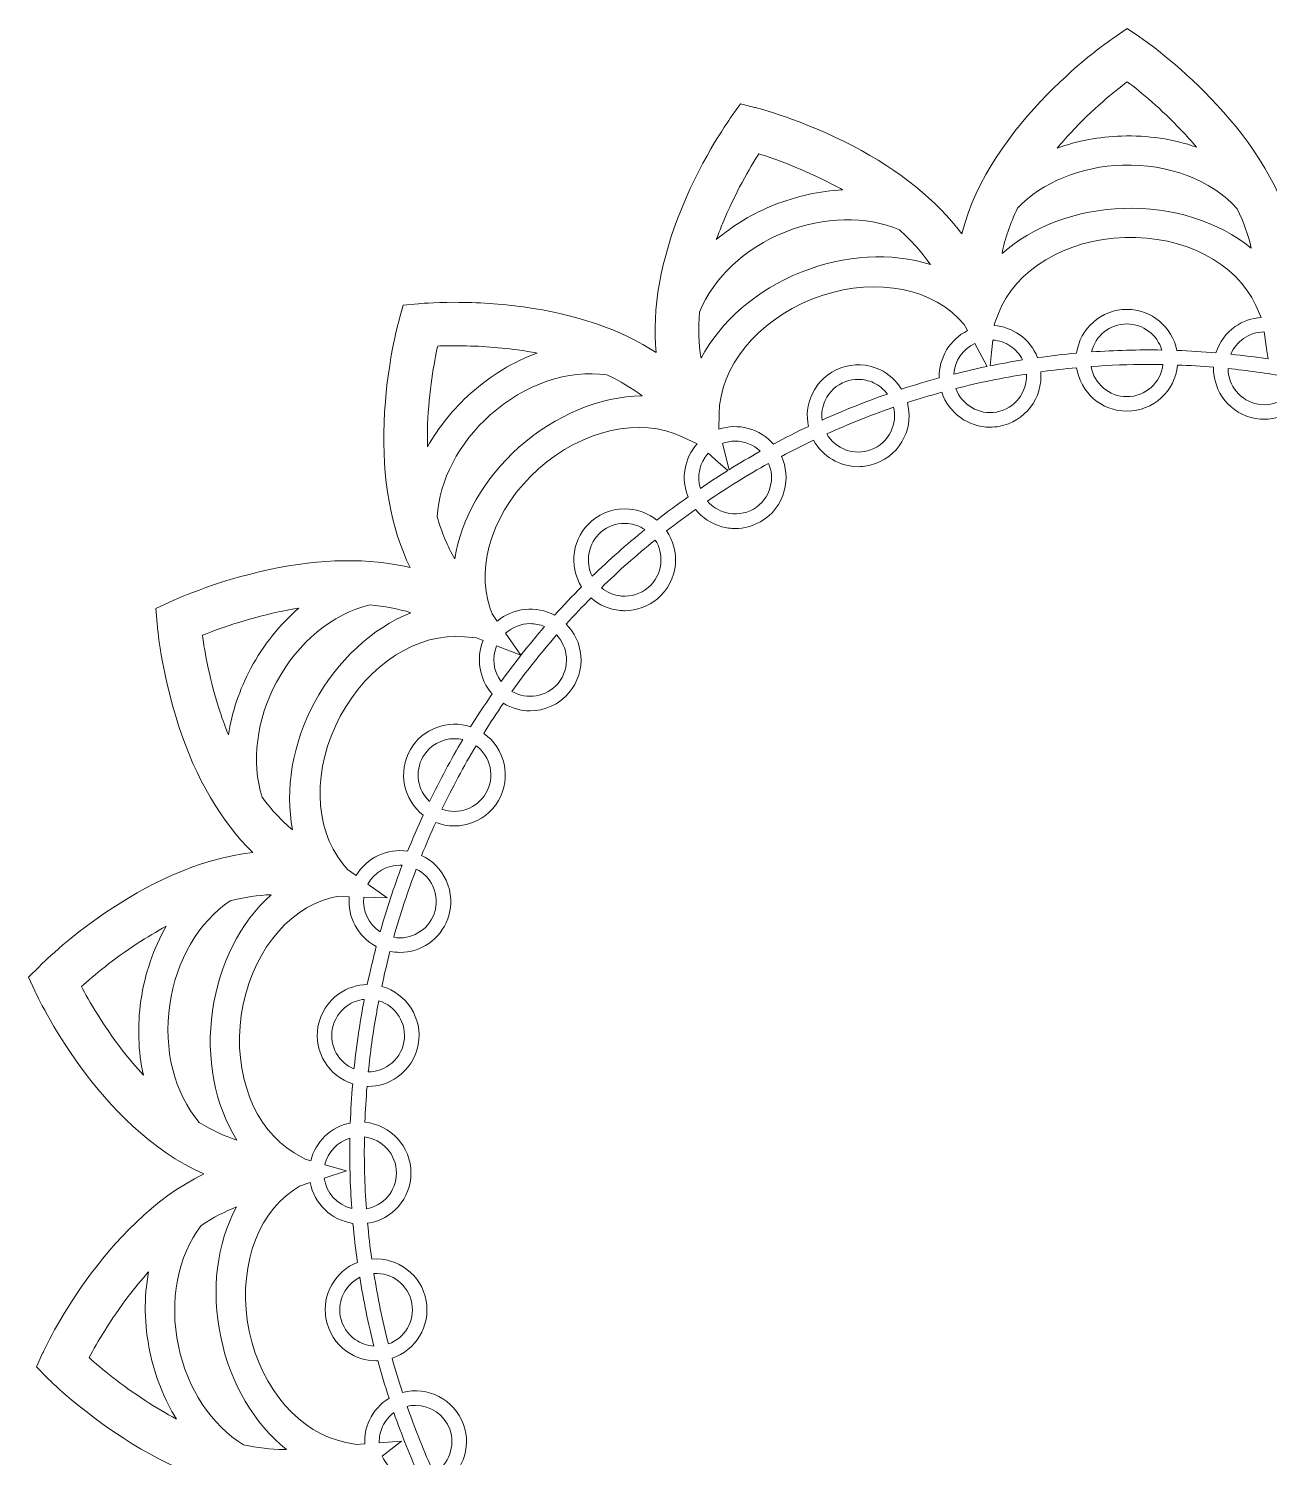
# Model space of a CAD drawing. Header units: millimetres. Extents: x 37 to 1687, y -819 to -120.
# Drawn here: x 362.2 to 532.8, y -337.6 to -141.2 of the extents above; entities that cross this region are included whole.
import ezdxf

# ---------------------------------------------------------------- set-up
doc = ezdxf.new("R2010")
doc.units = ezdxf.units.MM
doc.header["$MEASUREMENT"] = 0
doc.layers.add('Layer 3', color=7, linetype='Continuous')

msp = doc.modelspace()

# ---------------------------------------------------------------- linework, layer by layer
at = {"layer": 'Layer 3', "lineweight": 0}
for points, knots in [([(669.7, -317.27), (669.34, -316.48), (661.01, -298.54), (646.46, -292.1), (660.35, -285.28), (668.28, -268.18), (668.63, -267.43), (668.63, -267.43), (669.48, -265.57), (669.48, -265.57), (669.48, -265.57), (668.04, -264.11), (668.04, -264.11), (667.43, -263.49), (653.36, -249.42), (637.45, -248.31), (641.39, -244.19), (644.62, -238.47), (646.83, -231.66), (649.26, -224.2), (649.75, -217.9), (649.77, -217.64), (649.77, -217.64), (649.93, -215.6), (649.93, -215.6), (649.93, -215.6), (648.08, -214.72), (648.08, -214.72), (647.83, -214.6), (642.05, -211.88), (634.33, -210.23), (627.05, -208.68), (620.32, -208.6), (614.63, -210.05), (614.38, -210.07), (614.13, -210.09), (613.88, -210.13), (616.14, -204.92), (617.19, -198.48), (616.91, -191.39), (616.61, -183.54), (614.9, -177.47), (614.83, -177.22), (614.83, -177.22), (614.27, -175.26), (614.27, -175.26), (614.27, -175.26), (612.24, -175.06), (612.24, -175.06), (612.15, -175.05), (610.21, -174.86), (607.23, -174.86), (604.02, -174.86), (600.83, -175.07), (597.76, -175.49), (590.04, -176.53), (583.43, -178.93), (578.5, -182.45), (578.85, -176.76), (577.61, -170.31), (574.86, -163.66), (571.87, -156.41), (568.15, -151.27), (568, -151.05), (568, -151.05), (566.8, -149.41), (566.8, -149.41), (566.8, -149.41), (564.83, -149.91), (564.83, -149.91), (564.57, -149.97), (558.36, -151.56), (551.38, -155.2), (544.65, -158.71), (539.49, -162.93), (536.03, -167.75), (535.91, -167.88), (535.79, -168.02), (535.67, -168.16), (531.29, -153.46), (515.63, -142.76), (514.94, -142.29), (514.94, -142.29), (513.26, -141.16), (513.26, -141.16), (513.26, -141.16), (511.58, -142.29), (511.58, -142.29), (510.85, -142.78), (494.37, -154.05), (490.51, -169.37), (487.09, -164.8), (481.92, -160.64), (475.52, -157.3), (468.53, -153.66), (462.33, -152.07), (462.06, -152), (462.06, -152), (460.09, -151.51), (460.09, -151.51), (460.09, -151.51), (458.89, -153.15), (458.89, -153.15), (458.74, -153.37), (455.01, -158.55), (452.03, -165.76), (449.09, -172.88), (447.88, -179.74), (448.49, -185.72), (443.69, -182.57), (437.41, -180.4), (430.21, -179.43), (427.14, -179.01), (423.95, -178.8), (420.74, -178.8), (417.75, -178.8), (415.82, -178.99), (415.74, -179), (415.74, -179), (413.7, -179.2), (413.7, -179.2), (413.7, -179.2), (413.15, -181.16), (413.15, -181.16), (413.07, -181.41), (411.36, -187.49), (411.06, -195.33), (410.76, -203), (412, -209.86), (414.64, -215.27), (409.05, -213.93), (402.4, -214.02), (395.29, -215.54), (387.55, -217.2), (381.79, -219.91), (381.54, -220.03), (381.54, -220.03), (379.69, -220.91), (379.69, -220.91), (379.69, -220.91), (379.85, -222.94), (379.85, -222.94), (379.87, -223.21), (380.36, -229.5), (382.79, -236.97), (385.16, -244.26), (388.68, -250.27), (393.01, -254.46), (377.59, -256.15), (364.19, -269.56), (363.61, -270.15), (363.61, -270.15), (362.17, -271.6), (362.17, -271.6), (362.17, -271.6), (363.02, -273.47), (363.02, -273.47), (363.38, -274.26), (371.71, -292.2), (386.26, -298.64), (372.38, -305.46), (364.44, -322.55), (364.1, -323.31), (364.1, -323.31), (363.24, -325.17), (363.24, -325.17), (363.24, -325.17), (364.69, -326.63), (364.69, -326.63), (365.3, -327.25), (379.36, -341.32), (395.27, -342.43), (391.33, -346.55), (388.1, -352.27), (385.89, -359.08), (383.47, -366.54), (382.97, -372.84), (382.95, -373.1), (382.95, -373.1), (382.79, -375.14), (382.79, -375.14), (382.79, -375.14), (384.65, -376.02), (384.65, -376.02), (384.89, -376.13), (390.66, -378.85), (398.4, -380.51), (406.02, -382.13), (413.02, -382.14), (418.89, -380.48), (418.88, -380.5), (418.88, -380.51), (418.88, -380.53), (416.59, -385.73), (415.53, -392.24), (415.81, -399.35), (416.11, -407.2), (417.83, -413.27), (417.9, -413.52), (417.9, -413.52), (418.45, -415.48), (418.45, -415.48), (418.45, -415.48), (420.49, -415.68), (420.49, -415.68), (420.57, -415.69), (422.51, -415.87), (425.49, -415.87), (428.71, -415.87), (431.89, -415.66), (434.96, -415.25), (442.63, -414.21), (449.22, -411.83), (454.14, -408.34), (454.15, -408.6), (454.17, -408.85), (454.19, -409.11), (453.99, -414.65), (455.23, -420.69), (457.86, -427.08), (460.85, -434.32), (464.57, -439.47), (464.73, -439.69), (464.73, -439.69), (465.92, -441.33), (465.92, -441.33), (465.92, -441.33), (467.89, -440.83), (467.89, -440.83), (468.15, -440.76), (474.36, -439.17), (481.35, -435.53), (488.23, -431.95), (493.61, -427.47), (497.03, -422.51), (501.39, -437.25), (517.09, -447.98), (517.78, -448.44), (517.78, -448.44), (519.46, -449.58), (519.46, -449.58), (519.46, -449.58), (521.15, -448.44), (521.15, -448.44), (521.87, -447.95), (538.35, -436.7), (542.21, -421.37), (545.64, -425.94), (550.79, -430.09), (557.21, -433.44), (564.2, -437.08), (570.4, -438.67), (570.66, -438.73), (570.66, -438.73), (572.63, -439.23), (572.63, -439.23), (572.63, -439.23), (573.83, -437.59), (573.83, -437.59), (573.99, -437.37), (577.7, -432.22), (580.69, -424.98), (583.63, -417.85), (584.85, -410.99), (584.23, -405.01), (589.04, -408.16), (595.32, -410.33), (602.51, -411.31), (605.58, -411.72), (608.77, -411.93), (611.98, -411.93), (614.97, -411.93), (616.91, -411.74), (616.99, -411.74), (616.99, -411.74), (619.02, -411.54), (619.02, -411.54), (619.02, -411.54), (619.58, -409.58), (619.58, -409.58), (619.65, -409.32), (621.36, -403.22), (621.66, -395.41), (621.96, -387.73), (620.73, -380.88), (618.09, -375.47), (623.67, -376.8), (630.33, -376.71), (637.43, -375.2), (645.16, -373.54), (650.94, -370.82), (651.18, -370.71), (651.18, -370.71), (653.03, -369.83), (653.03, -369.83), (653.03, -369.83), (652.88, -367.79), (652.88, -367.79), (652.86, -367.53), (652.36, -361.23), (649.93, -353.77), (647.56, -346.47), (644.05, -340.46), (639.72, -336.28), (655.13, -334.58), (668.53, -321.18), (669.11, -320.59), (669.11, -320.59), (670.56, -319.13), (670.56, -319.13), (670.56, -319.13), (669.7, -317.27), (669.7, -317.27)], [0, 0, 0, 0, 1, 1, 1, 2, 2, 2, 3, 3, 3, 4, 4, 4, 5, 5, 5, 6, 6, 6, 7, 7, 7, 8, 8, 8, 9, 9, 9, 10, 10, 10, 11, 11, 11, 12, 12, 12, 13, 13, 13, 14, 14, 14, 15, 15, 15, 16, 16, 16, 17, 17, 17, 18, 18, 18, 19, 19, 19, 20, 20, 20, 21, 21, 21, 22, 22, 22, 23, 23, 23, 24, 24, 24, 25, 25, 25, 26, 26, 26, 27, 27, 27, 28, 28, 28, 29, 29, 29, 30, 30, 30, 31, 31, 31, 32, 32, 32, 33, 33, 33, 34, 34, 34, 35, 35, 35, 36, 36, 36, 37, 37, 37, 38, 38, 38, 39, 39, 39, 40, 40, 40, 41, 41, 41, 42, 42, 42, 43, 43, 43, 44, 44, 44, 45, 45, 45, 46, 46, 46, 47, 47, 47, 48, 48, 48, 49, 49, 49, 50, 50, 50, 51, 51, 51, 52, 52, 52, 53, 53, 53, 54, 54, 54, 55, 55, 55, 56, 56, 56, 57, 57, 57, 58, 58, 58, 59, 59, 59, 60, 60, 60, 61, 61, 61, 62, 62, 62, 63, 63, 63, 64, 64, 64, 65, 65, 65, 66, 66, 66, 67, 67, 67, 68, 68, 68, 69, 69, 69, 70, 70, 70, 71, 71, 71, 72, 72, 72, 73, 73, 73, 74, 74, 74, 75, 75, 75, 76, 76, 76, 77, 77, 77, 78, 78, 78, 79, 79, 79, 80, 80, 80, 81, 81, 81, 82, 82, 82, 83, 83, 83, 84, 84, 84, 85, 85, 85, 86, 86, 86, 87, 87, 87, 88, 88, 88, 89, 89, 89, 90, 90, 90, 91, 91, 91, 92, 92, 92, 93, 93, 93, 94, 94, 94, 95, 95, 95, 96, 96, 96, 97, 97, 97, 98, 98, 98, 99, 99, 99, 100, 100, 100, 101, 101, 101, 102, 102, 102, 103, 103, 103, 104, 104, 104, 104]), ([(505.49, -155.49), (508.49, -152.27), (511.5, -149.8), (513.26, -148.46), (515.18, -149.92), (517.91, -152.19), (520.72, -155.16), (521.44, -155.92), (522.13, -156.69), (522.79, -157.46), (519.58, -156.35), (516.07, -155.82), (512.49, -155.93), (509.42, -156.03), (506.41, -156.6), (503.62, -157.6), (504.22, -156.89), (504.84, -156.18), (505.49, -155.49)], [0, 0, 0, 0, 1, 1, 1, 2, 2, 2, 3, 3, 3, 4, 4, 4, 5, 5, 5, 6, 6, 6, 6]), ([(457.58, -168.02), (459.34, -163.75), (461.38, -160.29), (462.6, -158.37), (464.79, -159.07), (468.6, -160.43), (472.73, -162.58), (473.21, -162.83), (473.69, -163.09), (474.16, -163.35), (471, -163.49), (467.78, -164.19), (464.72, -165.41), (461.78, -166.59), (459.07, -168.21), (456.75, -170.18), (457.01, -169.46), (457.29, -168.74), (457.58, -168.02)], [0, 0, 0, 0, 1, 1, 1, 2, 2, 2, 3, 3, 3, 4, 4, 4, 5, 5, 5, 6, 6, 6, 6]), ([(498.16, -165.86), (501.61, -162.27), (506.87, -160.11), (512.61, -159.93), (518.91, -159.73), (524.81, -161.98), (528.39, -165.94), (529.27, -167.78), (529.91, -169.59), (530.31, -171.35), (525.82, -167.69), (519.44, -165.67), (512.8, -165.88), (506.29, -166.08), (500.31, -168.31), (496.05, -172.08), (496.44, -170.05), (497.15, -167.97), (498.16, -165.86)], [0, 0, 0, 0, 1, 1, 1, 2, 2, 2, 3, 3, 3, 4, 4, 4, 5, 5, 5, 6, 6, 6, 6]), ([(454.44, -180.14), (456.33, -175.43), (460.72, -171.32), (466.2, -169.13), (471.58, -166.98), (477.3, -166.87), (481.92, -168.82), (483.62, -170.36), (485.06, -171.97), (486.2, -173.62), (480.8, -171.89), (474.45, -172.24), (468.41, -174.65), (462.33, -177.08), (457.33, -181.41), (454.65, -186.48), (454.32, -184.51), (454.25, -182.39), (454.44, -180.14)], [0, 0, 0, 0, 1, 1, 1, 2, 2, 2, 3, 3, 3, 4, 4, 4, 5, 5, 5, 6, 6, 6, 6]), ([(495.54, -180.33), (497.82, -174.33), (504.81, -170.13), (512.93, -169.88), (521.04, -169.62), (528.28, -173.38), (530.93, -179.22), (530.93, -179.22), (531.69, -180.89), (531.69, -180.89), (530.41, -180.97), (529.18, -181.39), (528.1, -182.14), (526.83, -183.03), (525.92, -184.29), (525.46, -185.74), (523.66, -185.59), (521.87, -185.48), (520.08, -185.42), (519.45, -182.2), (516.61, -179.77), (513.21, -179.77), (509.69, -179.77), (506.77, -182.39), (506.29, -185.79), (504.49, -185.95), (502.7, -186.16), (500.92, -186.41), (500.42, -185.13), (499.56, -184.03), (498.42, -183.23), (497.38, -182.51), (496.2, -182.09), (494.98, -181.99), (494.98, -181.99), (495, -181.73), (495, -181.73), (495, -181.73), (495.54, -180.33), (495.54, -180.33)], [0, 0, 0, 0, 1, 1, 1, 2, 2, 2, 3, 3, 3, 4, 4, 4, 5, 5, 5, 6, 6, 6, 7, 7, 7, 8, 8, 8, 9, 9, 9, 10, 10, 10, 11, 11, 11, 12, 12, 12, 13, 13, 13, 13]), ([(490.01, -180.99), (490.01, -180.99), (490.85, -181.85), (490.85, -181.85), (490.85, -181.85), (491.31, -182.69), (491.31, -182.69), (488.89, -183.88), (487.33, -186.42), (487.41, -189.19), (485.68, -189.66), (483.95, -190.18), (482.23, -190.74), (481.52, -189.57), (480.48, -188.64), (479.22, -188.05), (477.52, -187.26), (475.62, -187.18), (473.87, -187.82), (472.11, -188.46), (470.71, -189.74), (469.92, -191.44), (469.26, -192.84), (469.1, -194.38), (469.42, -195.86), (467.8, -196.63), (466.2, -197.44), (464.61, -198.29), (463.7, -197.25), (462.51, -196.5), (461.15, -196.13), (459.79, -195.77), (458.4, -195.82), (457.1, -196.26), (457.1, -196.26), (457.13, -194.13), (457.13, -194.13), (457.22, -187.72), (462.35, -181.38), (469.9, -178.37), (477.44, -175.35), (485.52, -176.41), (490.01, -180.99)], [0, 0, 0, 0, 1, 1, 1, 2, 2, 2, 3, 3, 3, 4, 4, 4, 5, 5, 5, 6, 6, 6, 7, 7, 7, 8, 8, 8, 9, 9, 9, 10, 10, 10, 11, 11, 11, 12, 12, 12, 13, 13, 13, 14, 14, 14, 14]), ([(508.35, -185.62), (508.88, -183.41), (510.85, -181.77), (513.21, -181.77), (515.48, -181.77), (517.4, -183.29), (518.01, -185.36), (514.78, -185.31), (511.56, -185.39), (508.35, -185.62)], [0, 0, 0, 0, 1, 1, 1, 2, 2, 2, 3, 3, 3, 3]), ([(489.42, -188.66), (489.53, -186.84), (490.63, -185.22), (492.28, -184.44), (492.28, -184.44), (494.01, -187.61), (494.01, -187.61), (492.48, -187.93), (490.94, -188.28), (489.42, -188.66)], [0, 0, 0, 0, 1, 1, 1, 2, 2, 2, 3, 3, 3, 3]), ([(494.78, -183.98), (495.66, -184.04), (496.52, -184.35), (497.27, -184.87), (497.96, -185.35), (498.5, -185.99), (498.87, -186.72), (497.38, -186.96), (495.9, -187.23), (494.42, -187.53), (494.42, -187.53), (494.6, -185.7), (494.6, -185.7), (494.6, -185.7), (494.78, -183.98), (494.78, -183.98)], [0, 0, 0, 0, 1, 1, 1, 2, 2, 2, 3, 3, 3, 4, 4, 4, 5, 5, 5, 5]), ([(532.62, -186.58), (530.92, -186.33), (529.22, -186.11), (527.51, -185.93), (527.88, -185.07), (528.47, -184.32), (529.25, -183.78), (530.09, -183.19), (531.07, -182.88), (532.07, -182.87), (532.07, -182.87), (532.46, -185.49), (532.46, -185.49), (532.46, -185.49), (532.62, -186.58), (532.62, -186.58)], [0, 0, 0, 0, 1, 1, 1, 2, 2, 2, 3, 3, 3, 4, 4, 4, 5, 5, 5, 5]), ([(417.05, -195.56), (417.05, -195.56), (417.05, -195.56), (417.05, -195.56), (417.23, -191.01), (417.94, -187.05), (418.43, -184.81), (419.17, -184.78), (419.95, -184.77), (420.74, -184.77), (423.68, -184.77), (426.6, -184.96), (429.4, -185.34), (430.31, -185.46), (431.21, -185.61), (432.09, -185.77), (428.82, -186.98), (425.72, -188.86), (422.98, -191.31), (420.57, -193.46), (418.54, -195.97), (417.03, -198.68), (417, -197.66), (417.01, -196.61), (417.05, -195.56)], [0, 0, 0, 0, 1, 1, 1, 2, 2, 2, 3, 3, 3, 4, 4, 4, 5, 5, 5, 6, 6, 6, 7, 7, 7, 8, 8, 8, 8]), ([(614.55, -340.43), (613.16, -339.88), (611.64, -339.79), (610.17, -340.18), (608.37, -340.66), (606.86, -341.82), (605.92, -343.44), (604.99, -345.06), (604.74, -346.95), (605.22, -348.75), (605.65, -350.36), (606.62, -351.73), (607.97, -352.67), (607.09, -354.07), (606.18, -355.44), (605.24, -356.8), (602.33, -355.02), (598.47, -355.57), (596.21, -358.26), (593.87, -361.05), (594.09, -365.15), (596.61, -367.69), (595.5, -368.91), (594.37, -370.12), (593.2, -371.29), (590.65, -369.04), (586.76, -368.92), (584.08, -371.17), (582.65, -372.37), (581.77, -374.06), (581.61, -375.92), (581.46, -377.57), (581.89, -379.17), (582.81, -380.5), (581.51, -381.52), (580.19, -382.5), (578.83, -383.46), (576.71, -380.82), (572.91, -380.03), (569.89, -381.78), (566.74, -383.6), (565.54, -387.52), (567.03, -390.76), (565.57, -391.54), (564.09, -392.28), (562.6, -392.99), (560.97, -390.01), (557.36, -388.56), (554.07, -389.76), (550.64, -391.01), (548.78, -394.68), (549.7, -398.14), (548.13, -398.66), (546.55, -399.13), (544.96, -399.57), (544.49, -398.15), (543.59, -396.91), (542.34, -396.04), (540.8, -394.96), (538.95, -394.55), (537.11, -394.88), (535.26, -395.2), (533.66, -396.22), (532.59, -397.75), (531.63, -399.12), (531.21, -400.73), (531.35, -402.37), (529.71, -402.6), (528.07, -402.79), (526.43, -402.94), (525.93, -399.57), (523.02, -396.97), (519.51, -396.97), (515.87, -396.97), (512.87, -399.76), (512.54, -403.31), (510.9, -403.25), (509.25, -403.15), (507.6, -403.02), (507.63, -401.53), (507.2, -400.08), (506.34, -398.85), (505.27, -397.32), (503.66, -396.29), (501.82, -395.97), (498.24, -395.34), (494.81, -397.56), (493.86, -400.99), (492.24, -400.65), (490.63, -400.27), (489.04, -399.86), (489.33, -398.4), (489.16, -396.9), (488.52, -395.54), (487.73, -393.84), (486.33, -392.56), (484.57, -391.92), (482.81, -391.28), (480.91, -391.36), (479.22, -392.15), (477.72, -392.85), (476.54, -394.03), (475.85, -395.51), (474.31, -394.89), (472.79, -394.24), (471.29, -393.56), (471.85, -392.17), (471.94, -390.65), (471.55, -389.18), (471.07, -387.37), (469.91, -385.86), (468.29, -384.93), (466.67, -383.99), (464.78, -383.75), (462.98, -384.23), (461.37, -384.66), (460, -385.63), (459.06, -386.97), (457.66, -386.1), (456.28, -385.19), (454.92, -384.25), (455.71, -382.98), (456.07, -381.49), (455.94, -379.97), (455.78, -378.11), (454.9, -376.42), (453.47, -375.22), (450.67, -372.88), (446.57, -373.1), (444.04, -375.62), (442.81, -374.51), (441.61, -373.38), (440.44, -372.21), (442.69, -369.66), (442.81, -365.77), (440.56, -363.09), (438.22, -360.3), (434.16, -359.8), (431.23, -361.82), (430.21, -360.52), (429.23, -359.19), (428.27, -357.84), (429.43, -356.92), (430.26, -355.66), (430.65, -354.21), (431.13, -352.4), (430.88, -350.51), (429.95, -348.89), (429.01, -347.27), (427.5, -346.12), (425.7, -345.63), (424.1, -345.21), (422.45, -345.35), (420.97, -346.03), (420.19, -344.57), (419.45, -343.1), (418.74, -341.61), (421.72, -339.98), (423.17, -336.37), (421.97, -333.08), (420.72, -329.64), (417.05, -327.78), (413.59, -328.71), (413.07, -327.14), (412.6, -325.56), (412.16, -323.96), (415.4, -322.89), (417.46, -319.57), (416.85, -316.11), (416.22, -312.52), (412.93, -310.05), (409.36, -310.36), (409.13, -308.72), (408.94, -307.08), (408.79, -305.43), (412.16, -304.93), (414.76, -302.03), (414.76, -298.52), (414.76, -294.88), (411.97, -291.88), (408.42, -291.55), (408.48, -289.9), (408.58, -288.25), (408.71, -286.61), (408.77, -286.61), (408.83, -286.61), (408.88, -286.61), (410.3, -286.61), (411.69, -286.18), (412.88, -285.34), (414.41, -284.27), (415.44, -282.67), (415.76, -280.83), (416.39, -277.25), (414.17, -273.82), (410.74, -272.87), (411.08, -271.25), (411.46, -269.64), (411.87, -268.05), (412.33, -268.14), (412.78, -268.18), (413.23, -268.18), (416.09, -268.18), (418.78, -266.42), (419.81, -263.58), (420.45, -261.82), (420.37, -259.92), (419.58, -258.23), (418.88, -256.73), (417.7, -255.55), (416.22, -254.85), (416.84, -253.32), (417.49, -251.8), (418.17, -250.31), (418.99, -250.63), (419.85, -250.8), (420.73, -250.8), (421.34, -250.8), (421.95, -250.72), (422.55, -250.56), (424.36, -250.07), (425.87, -248.91), (426.8, -247.3), (428.63, -244.13), (427.69, -240.12), (424.76, -238.07), (425.63, -236.67), (426.54, -235.29), (427.48, -233.93), (428.61, -234.62), (429.87, -234.97), (431.14, -234.97), (433.14, -234.97), (435.13, -234.12), (436.51, -232.47), (437.71, -231.04), (438.28, -229.23), (438.12, -227.36), (437.98, -225.71), (437.27, -224.2), (436.11, -223.04), (437.22, -221.82), (438.35, -220.62), (439.52, -219.45), (440.63, -220.43), (442.02, -221.04), (443.53, -221.17), (443.74, -221.19), (443.95, -221.2), (444.16, -221.2), (445.8, -221.2), (447.37, -220.63), (448.64, -219.56), (450.08, -218.36), (450.95, -216.67), (451.12, -214.81), (451.26, -213.17), (450.83, -211.57), (449.91, -210.23), (451.21, -209.22), (452.54, -208.24), (453.89, -207.28), (454.81, -208.43), (456.07, -209.26), (457.52, -209.65), (458.13, -209.82), (458.74, -209.9), (459.35, -209.9), (460.56, -209.9), (461.76, -209.58), (462.84, -208.96), (464.46, -208.02), (465.61, -206.51), (466.1, -204.7), (466.52, -203.11), (466.38, -201.46), (465.7, -199.98), (467.16, -199.2), (468.63, -198.45), (470.12, -197.74), (471.35, -200.02), (473.74, -201.4), (476.27, -201.4), (477.06, -201.4), (477.87, -201.26), (478.65, -200.97), (480.41, -200.33), (481.81, -199.05), (482.6, -197.35), (483.31, -195.85), (483.45, -194.18), (483.02, -192.59), (484.59, -192.08), (486.17, -191.6), (487.76, -191.16), (488.71, -194.02), (491.4, -195.97), (494.4, -195.97), (494.8, -195.97), (495.21, -195.93), (495.62, -195.86), (499.21, -195.23), (501.68, -191.93), (501.37, -188.36), (503.01, -188.13), (504.65, -187.94), (506.3, -187.79), (506.79, -191.17), (509.7, -193.77), (513.21, -193.77), (516.85, -193.77), (519.85, -190.98), (520.18, -187.42), (521.83, -187.48), (523.48, -187.58), (525.13, -187.72), (525.05, -191.11), (527.46, -194.16), (530.9, -194.77), (531.31, -194.84), (531.73, -194.87), (532.13, -194.87), (533.56, -194.87), (534.94, -194.44), (536.13, -193.61), (537.48, -192.66), (538.43, -191.31), (538.86, -189.74), (540.48, -190.09), (542.09, -190.47), (543.69, -190.88), (543.03, -194.21), (544.87, -197.62), (548.15, -198.82), (548.93, -199.1), (549.74, -199.25), (550.55, -199.25), (551.56, -199.25), (552.56, -199.02), (553.5, -198.59), (555, -197.89), (556.18, -196.71), (556.88, -195.22), (558.41, -195.84), (559.93, -196.49), (561.43, -197.18), (560.88, -198.57), (560.78, -200.09), (561.17, -201.56), (561.66, -203.36), (562.82, -204.87), (564.43, -205.81), (565.53, -206.44), (566.74, -206.74), (567.92, -206.74), (570.15, -206.74), (572.32, -205.68), (573.66, -203.76), (575.06, -204.64), (576.44, -205.55), (577.8, -206.49), (577.01, -207.76), (576.65, -209.24), (576.78, -210.76), (576.95, -212.63), (577.82, -214.31), (579.26, -215.51), (580.56, -216.61), (582.16, -217.15), (583.75, -217.15), (585.55, -217.15), (587.34, -216.45), (588.69, -215.11), (589.91, -216.22), (591.11, -217.36), (592.28, -218.53), (591.3, -219.64), (590.69, -221.03), (590.56, -222.54), (590.39, -224.4), (590.96, -226.22), (592.17, -227.65), (593.55, -229.3), (595.54, -230.15), (597.53, -230.15), (598.91, -230.15), (600.3, -229.74), (601.5, -228.91), (602.51, -230.21), (603.49, -231.54), (604.45, -232.9), (601.81, -235.02), (601.03, -238.82), (602.77, -241.84), (604.07, -244.08), (606.43, -245.34), (608.85, -245.34), (609.83, -245.34), (610.82, -245.13), (611.76, -244.7), (612.54, -246.16), (613.28, -247.64), (613.99, -249.13), (612.68, -249.84), (611.63, -250.93), (610.99, -252.31), (610.2, -254), (610.12, -255.9), (610.76, -257.66), (611.79, -260.5), (614.48, -262.27), (617.34, -262.27), (617.94, -262.27), (618.54, -262.19), (619.14, -262.03), (619.65, -263.6), (620.13, -265.18), (620.56, -266.77), (617.32, -267.84), (615.26, -271.16), (615.87, -274.62), (616.47, -278.02), (619.43, -280.41), (622.76, -280.41), (622.96, -280.41), (623.16, -280.4), (623.37, -280.38), (623.59, -282.02), (623.78, -283.66), (623.94, -285.3), (620.56, -285.8), (617.96, -288.71), (617.96, -292.22), (617.96, -295.86), (620.75, -298.85), (624.31, -299.19), (624.24, -300.83), (624.15, -302.48), (624.01, -304.13), (622.53, -304.1), (621.08, -304.52), (619.84, -305.39), (618.31, -306.46), (617.29, -308.07), (616.96, -309.91), (616.64, -311.75), (617.05, -313.61), (618.12, -315.14), (619.07, -316.49), (620.42, -317.44), (621.99, -317.87), (621.64, -319.49), (621.26, -321.1), (620.85, -322.69), (619.4, -322.4), (617.9, -322.57), (616.53, -323.21), (614.83, -324), (613.55, -325.4), (612.91, -327.16), (612.27, -328.91), (612.35, -330.82), (613.14, -332.51), (613.84, -334.01), (615.02, -335.19), (616.5, -335.88), (615.89, -337.42), (615.24, -338.93), (614.55, -340.43)], [0, 0, 0, 0, 1, 1, 1, 2, 2, 2, 3, 3, 3, 4, 4, 4, 5, 5, 5, 6, 6, 6, 7, 7, 7, 8, 8, 8, 9, 9, 9, 10, 10, 10, 11, 11, 11, 12, 12, 12, 13, 13, 13, 14, 14, 14, 15, 15, 15, 16, 16, 16, 17, 17, 17, 18, 18, 18, 19, 19, 19, 20, 20, 20, 21, 21, 21, 22, 22, 22, 23, 23, 23, 24, 24, 24, 25, 25, 25, 26, 26, 26, 27, 27, 27, 28, 28, 28, 29, 29, 29, 30, 30, 30, 31, 31, 31, 32, 32, 32, 33, 33, 33, 34, 34, 34, 35, 35, 35, 36, 36, 36, 37, 37, 37, 38, 38, 38, 39, 39, 39, 40, 40, 40, 41, 41, 41, 42, 42, 42, 43, 43, 43, 44, 44, 44, 45, 45, 45, 46, 46, 46, 47, 47, 47, 48, 48, 48, 49, 49, 49, 50, 50, 50, 51, 51, 51, 52, 52, 52, 53, 53, 53, 54, 54, 54, 55, 55, 55, 56, 56, 56, 57, 57, 57, 58, 58, 58, 59, 59, 59, 60, 60, 60, 61, 61, 61, 62, 62, 62, 63, 63, 63, 64, 64, 64, 65, 65, 65, 66, 66, 66, 67, 67, 67, 68, 68, 68, 69, 69, 69, 70, 70, 70, 71, 71, 71, 72, 72, 72, 73, 73, 73, 74, 74, 74, 75, 75, 75, 76, 76, 76, 77, 77, 77, 78, 78, 78, 79, 79, 79, 80, 80, 80, 81, 81, 81, 82, 82, 82, 83, 83, 83, 84, 84, 84, 85, 85, 85, 86, 86, 86, 87, 87, 87, 88, 88, 88, 89, 89, 89, 90, 90, 90, 91, 91, 91, 92, 92, 92, 93, 93, 93, 94, 94, 94, 95, 95, 95, 96, 96, 96, 97, 97, 97, 98, 98, 98, 99, 99, 99, 100, 100, 100, 101, 101, 101, 102, 102, 102, 103, 103, 103, 104, 104, 104, 105, 105, 105, 106, 106, 106, 107, 107, 107, 108, 108, 108, 109, 109, 109, 110, 110, 110, 111, 111, 111, 112, 112, 112, 113, 113, 113, 114, 114, 114, 115, 115, 115, 116, 116, 116, 117, 117, 117, 118, 118, 118, 119, 119, 119, 120, 120, 120, 121, 121, 121, 122, 122, 122, 123, 123, 123, 124, 124, 124, 125, 125, 125, 126, 126, 126, 127, 127, 127, 128, 128, 128, 129, 129, 129, 130, 130, 130, 131, 131, 131, 132, 132, 132, 133, 133, 133, 134, 134, 134, 135, 135, 135, 136, 136, 136, 137, 137, 137, 138, 138, 138, 139, 139, 139, 140, 140, 140, 141, 141, 141, 142, 142, 142, 143, 143, 143, 144, 144, 144, 145, 145, 145, 146, 146, 146, 147, 147, 147, 148, 148, 148, 149, 149, 149, 150, 150, 150, 151, 151, 151, 152, 152, 152, 153, 153, 153, 154, 154, 154, 155, 155, 155, 156, 156, 156, 156]), ([(441.7, -188.77), (443.51, -189.61), (445.13, -190.58), (446.54, -191.66), (440.75, -191.74), (434.57, -194.3), (429.61, -198.73), (424.81, -203.02), (421.67, -208.51), (420.78, -214.07), (419.79, -212.37), (418.98, -210.43), (418.37, -208.29), (418.66, -203.27), (421.31, -198.17), (425.65, -194.29), (430.39, -190.05), (436.38, -187.99), (441.7, -188.77)], [0, 0, 0, 0, 1, 1, 1, 2, 2, 2, 3, 3, 3, 4, 4, 4, 5, 5, 5, 6, 6, 6, 6]), ([(516.13, -187.34), (516.81, -187.34), (517.49, -187.35), (518.17, -187.36), (517.88, -189.84), (515.77, -191.77), (513.21, -191.77), (510.75, -191.77), (508.7, -189.98), (508.29, -187.63), (510.89, -187.44), (513.51, -187.34), (516.13, -187.34)], [0, 0, 0, 0, 1, 1, 1, 2, 2, 2, 3, 3, 3, 4, 4, 4, 4]), ([(535.12, -189.01), (535.71, -189.11), (536.3, -189.23), (536.89, -189.34), (536.57, -190.4), (535.91, -191.32), (534.99, -191.97), (533.89, -192.73), (532.57, -193.03), (531.25, -192.8), (528.84, -192.37), (527.14, -190.27), (527.12, -187.9), (529.79, -188.18), (532.45, -188.54), (535.12, -189.01)], [0, 0, 0, 0, 1, 1, 1, 2, 2, 2, 3, 3, 3, 4, 4, 4, 5, 5, 5, 5]), ([(471.3, -194.99), (471.19, -194.08), (471.33, -193.14), (471.73, -192.28), (472.29, -191.07), (473.29, -190.15), (474.55, -189.7), (475.11, -189.49), (475.69, -189.39), (476.26, -189.39), (476.98, -189.39), (477.7, -189.55), (478.37, -189.86), (479.14, -190.22), (479.78, -190.75), (480.27, -191.41), (477.24, -192.47), (474.24, -193.67), (471.3, -194.99)], [0, 0, 0, 0, 1, 1, 1, 2, 2, 2, 3, 3, 3, 4, 4, 4, 5, 5, 5, 6, 6, 6, 6]), ([(489.7, -190.65), (492.9, -189.84), (496.13, -189.17), (499.39, -188.66), (499.55, -191.16), (497.8, -193.44), (495.27, -193.89), (492.84, -194.32), (490.51, -192.9), (489.7, -190.65)], [0, 0, 0, 0, 1, 1, 1, 2, 2, 2, 3, 3, 3, 3]), ([(481.12, -193.23), (481.38, -194.33), (481.27, -195.47), (480.79, -196.51), (480.23, -197.72), (479.23, -198.64), (477.97, -199.09), (475.66, -199.93), (473.13, -198.96), (471.94, -196.9), (474.95, -195.53), (478.01, -194.31), (481.12, -193.23)], [0, 0, 0, 0, 1, 1, 1, 2, 2, 2, 3, 3, 3, 4, 4, 4, 4]), ([(452.07, -197.29), (452.07, -197.29), (454.1, -198.26), (454.1, -198.26), (452.36, -200.23), (451.84, -203.06), (452.87, -205.55), (451.4, -206.59), (449.96, -207.66), (448.55, -208.76), (447.47, -207.89), (446.16, -207.35), (444.75, -207.23), (442.89, -207.06), (441.08, -207.64), (439.64, -208.84), (436.94, -211.11), (436.39, -215), (438.22, -217.91), (436.95, -219.19), (435.71, -220.5), (434.51, -221.83), (431.98, -220.45), (428.82, -220.77), (426.62, -222.64), (426.62, -222.64), (425.94, -221.65), (425.94, -221.65), (425.94, -221.65), (425.67, -220.89), (425.67, -220.89), (423.57, -214.83), (426.22, -207.12), (432.28, -201.71), (438.33, -196.3), (446.29, -194.52), (452.07, -197.29)], [0, 0, 0, 0, 1, 1, 1, 2, 2, 2, 3, 3, 3, 4, 4, 4, 5, 5, 5, 6, 6, 6, 7, 7, 7, 8, 8, 8, 9, 9, 9, 10, 10, 10, 11, 11, 11, 12, 12, 12, 12]), ([(457.58, -198.21), (458.15, -198), (458.74, -197.89), (459.33, -197.89), (460.6, -197.89), (461.85, -198.38), (462.79, -199.28), (461.35, -200.09), (459.92, -200.94), (458.51, -201.81), (458.51, -201.81), (457.58, -198.21), (457.58, -198.21)], [0, 0, 0, 0, 1, 1, 1, 2, 2, 2, 3, 3, 3, 4, 4, 4, 4]), ([(457.01, -200.78), (457.01, -200.78), (458.32, -201.93), (458.32, -201.93), (457.06, -202.72), (455.8, -203.53), (454.56, -204.38), (454.04, -202.69), (454.46, -200.86), (455.62, -199.56), (455.62, -199.56), (457.01, -200.78), (457.01, -200.78)], [0, 0, 0, 0, 1, 1, 1, 2, 2, 2, 3, 3, 3, 4, 4, 4, 4]), ([(463.93, -200.94), (464.37, -201.96), (464.46, -203.09), (464.17, -204.19), (463.82, -205.48), (462.99, -206.56), (461.84, -207.22), (460.68, -207.89), (459.33, -208.07), (458.04, -207.72), (457.05, -207.46), (456.18, -206.9), (455.53, -206.13), (458.27, -204.27), (461.07, -202.53), (463.93, -200.94)], [0, 0, 0, 0, 1, 1, 1, 2, 2, 2, 3, 3, 3, 4, 4, 4, 5, 5, 5, 5]), ([(439.69, -216.47), (438.66, -214.44), (439.12, -211.89), (440.93, -210.37), (441.84, -209.61), (442.96, -209.2), (444.14, -209.2), (444.28, -209.2), (444.43, -209.21), (444.58, -209.22), (445.43, -209.29), (446.23, -209.58), (446.93, -210.05), (444.41, -212.09), (442, -214.23), (439.69, -216.47)], [0, 0, 0, 0, 1, 1, 1, 2, 2, 2, 3, 3, 3, 4, 4, 4, 5, 5, 5, 5]), ([(448.34, -211.48), (448.94, -212.41), (449.22, -213.51), (449.12, -214.64), (449.01, -215.97), (448.38, -217.17), (447.36, -218.03), (446.33, -218.89), (445.04, -219.3), (443.71, -219.18), (442.68, -219.09), (441.72, -218.69), (440.94, -218.04), (443.3, -215.75), (445.76, -213.56), (448.34, -211.48)], [0, 0, 0, 0, 1, 1, 1, 2, 2, 2, 3, 3, 3, 4, 4, 4, 5, 5, 5, 5]), ([(392.74, -229.12), (391.18, -232.03), (390.12, -235.15), (389.64, -238.28), (389.23, -237.26), (388.85, -236.21), (388.5, -235.13), (387.09, -230.81), (386.39, -226.85), (386.07, -224.58), (388.2, -223.72), (392, -222.35), (396.55, -221.37), (397.49, -221.17), (398.42, -221), (399.34, -220.85), (396.71, -223.09), (394.46, -225.91), (392.74, -229.12)], [0, 0, 0, 0, 1, 1, 1, 2, 2, 2, 3, 3, 3, 4, 4, 4, 5, 5, 5, 6, 6, 6, 6]), ([(409.09, -220.41), (411.11, -220.58), (413.01, -220.94), (414.75, -221.48), (409.44, -223.59), (404.59, -228.07), (401.5, -233.82), (398.45, -239.52), (397.38, -245.79), (398.48, -251.34), (396.98, -250.1), (395.57, -248.59), (394.27, -246.82), (392.77, -242.04), (393.52, -236.14), (396.27, -231.01), (399.19, -225.56), (403.97, -221.61), (409.09, -220.41)], [0, 0, 0, 0, 1, 1, 1, 2, 2, 2, 3, 3, 3, 4, 4, 4, 5, 5, 5, 6, 6, 6, 6]), ([(426.54, -226.04), (426.54, -226.04), (429.85, -227.33), (429.85, -227.33), (429.85, -227.33), (427.76, -224.3), (427.76, -224.3), (428.71, -223.43), (429.92, -222.98), (431.15, -222.98), (431.82, -222.98), (432.49, -223.11), (433.13, -223.39), (431.01, -225.82), (429.02, -228.35), (427.14, -230.95), (426.08, -229.53), (425.86, -227.65), (426.54, -226.04)], [0, 0, 0, 0, 1, 1, 1, 2, 2, 2, 3, 3, 3, 4, 4, 4, 5, 5, 5, 6, 6, 6, 6]), ([(422.13, -224.79), (422.13, -224.79), (423.78, -224.95), (423.78, -224.95), (423.78, -224.95), (424.68, -225.31), (424.68, -225.31), (423.68, -227.76), (424.13, -230.62), (425.94, -232.64), (424.91, -234.12), (423.92, -235.63), (422.96, -237.16), (419.87, -236.12), (416.37, -237.37), (414.68, -240.3), (412.91, -243.35), (413.73, -247.19), (416.43, -249.3), (415.68, -250.94), (414.97, -252.59), (414.3, -254.27), (411.48, -253.83), (408.66, -255.17), (407.21, -257.63), (407.21, -257.63), (406.03, -256.79), (406.03, -256.79), (406.03, -256.79), (405.39, -256), (405.39, -256), (401.34, -251.02), (401.19, -242.87), (405.03, -235.71), (408.87, -228.56), (415.74, -224.17), (422.13, -224.79)], [0, 0, 0, 0, 1, 1, 1, 2, 2, 2, 3, 3, 3, 4, 4, 4, 5, 5, 5, 6, 6, 6, 7, 7, 7, 8, 8, 8, 9, 9, 9, 10, 10, 10, 11, 11, 11, 12, 12, 12, 12]), ([(434.78, -224.54), (435.55, -225.36), (436.03, -226.4), (436.13, -227.54), (436.24, -228.87), (435.84, -230.16), (434.98, -231.19), (433.39, -233.08), (430.7, -233.49), (428.63, -232.29), (430.56, -229.62), (432.61, -227.03), (434.78, -224.54)], [0, 0, 0, 0, 1, 1, 1, 2, 2, 2, 3, 3, 3, 4, 4, 4, 4]), ([(417.31, -247.43), (415.66, -245.87), (415.23, -243.34), (416.41, -241.3), (417.33, -239.69), (419.02, -238.8), (420.75, -238.8), (421.13, -238.8), (421.51, -238.84), (421.88, -238.93), (420.23, -241.69), (418.71, -244.52), (417.31, -247.43)], [0, 0, 0, 0, 1, 1, 1, 2, 2, 2, 3, 3, 3, 4, 4, 4, 4]), ([(423.71, -239.77), (425.73, -241.26), (426.35, -244.07), (425.07, -246.3), (423.84, -248.43), (421.26, -249.31), (419.02, -248.49), (420.45, -245.51), (422.01, -242.6), (423.71, -239.77)], [0, 0, 0, 0, 1, 1, 1, 2, 2, 2, 3, 3, 3, 3]), ([(411.5, -260.69), (411.5, -260.69), (408.84, -258.8), (408.84, -258.8), (409.73, -257.17), (411.44, -256.18), (413.24, -256.18), (413.34, -256.18), (413.44, -256.19), (413.55, -256.2), (412.41, -259.2), (411.4, -262.26), (410.52, -265.38), (408.93, -264.34), (408.05, -262.48), (408.27, -260.6), (408.27, -260.6), (411.5, -260.69), (411.5, -260.69)], [0, 0, 0, 0, 1, 1, 1, 2, 2, 2, 3, 3, 3, 4, 4, 4, 5, 5, 5, 6, 6, 6, 6]), ([(415.49, -256.72), (416.49, -257.22), (417.29, -258.04), (417.77, -259.07), (418.33, -260.28), (418.39, -261.64), (417.93, -262.89), (417.09, -265.2), (414.73, -266.51), (412.39, -266.11), (413.28, -262.92), (414.32, -259.79), (415.49, -256.72)], [0, 0, 0, 0, 1, 1, 1, 2, 2, 2, 3, 3, 3, 4, 4, 4, 4]), ([(385.63, -291.56), (382.21, -287.55), (380.69, -281.51), (381.58, -275.38), (382.45, -269.31), (385.56, -263.98), (389.91, -261.09), (391.86, -260.59), (393.74, -260.31), (395.51, -260.26), (391.29, -264.07), (388.39, -269.77), (387.46, -276.23), (386.53, -282.67), (387.77, -289.14), (390.79, -293.99), (389.07, -293.43), (387.34, -292.61), (385.63, -291.56)], [0, 0, 0, 0, 1, 1, 1, 2, 2, 2, 3, 3, 3, 4, 4, 4, 5, 5, 5, 6, 6, 6, 6]), ([(406.27, -260.54), (406.01, -263.32), (407.46, -266.05), (409.98, -267.37), (409.53, -269.1), (409.12, -270.85), (408.75, -272.61), (407.36, -272.63), (406.01, -273.06), (404.85, -273.88), (403.32, -274.95), (402.3, -276.55), (401.97, -278.4), (401.36, -281.88), (403.45, -285.22), (406.74, -286.27), (406.58, -288.07), (406.48, -289.86), (406.41, -291.65), (403.74, -292.17), (401.62, -294.22), (400.97, -296.84), (400.97, -296.84), (400.19, -296.62), (400.19, -296.62), (400.19, -296.62), (398.7, -295.73), (398.7, -295.73), (393.19, -292.45), (390.26, -284.84), (391.42, -276.8), (392.58, -268.76), (397.54, -262.28), (403.75, -260.69), (403.75, -260.69), (404.54, -260.49), (404.54, -260.49), (404.54, -260.49), (406.27, -260.54), (406.27, -260.54)], [0, 0, 0, 0, 1, 1, 1, 2, 2, 2, 3, 3, 3, 4, 4, 4, 5, 5, 5, 6, 6, 6, 7, 7, 7, 8, 8, 8, 9, 9, 9, 10, 10, 10, 11, 11, 11, 12, 12, 12, 13, 13, 13, 13]), ([(377.96, -285.07), (376.97, -284), (376, -282.85), (375.06, -281.63), (372.39, -278.16), (370.46, -274.83), (369.43, -272.88), (371.16, -271.32), (373.8, -269.13), (377.12, -266.97), (378.45, -266.1), (379.78, -265.31), (381.1, -264.6), (379.34, -267.65), (378.15, -271.13), (377.62, -274.8), (377.11, -278.3), (377.23, -281.79), (377.96, -285.07)], [0, 0, 0, 0, 1, 1, 1, 2, 2, 2, 3, 3, 3, 4, 4, 4, 5, 5, 5, 6, 6, 6, 6]), ([(406.92, -284.21), (404.82, -283.33), (403.53, -281.08), (403.94, -278.74), (404.17, -277.43), (404.9, -276.28), (406, -275.51), (406.7, -275.02), (407.51, -274.73), (408.34, -274.64), (408.24, -275.18), (408.13, -275.72), (408.03, -276.27), (407.57, -278.91), (407.2, -281.57), (406.92, -284.21)], [0, 0, 0, 0, 1, 1, 1, 2, 2, 2, 3, 3, 3, 4, 4, 4, 5, 5, 5, 5]), ([(413.79, -280.48), (413.56, -281.79), (412.83, -282.94), (411.73, -283.71), (410.89, -284.3), (409.9, -284.61), (408.89, -284.61), (409.16, -281.94), (409.53, -279.28), (410, -276.61), (410.11, -276.02), (410.22, -275.43), (410.34, -274.84), (412.71, -275.57), (414.23, -277.97), (413.79, -280.48)], [0, 0, 0, 0, 1, 1, 1, 2, 2, 2, 3, 3, 3, 4, 4, 4, 5, 5, 5, 5]), ([(405.88, -298.21), (405.88, -298.21), (402.9, -297.38), (402.9, -297.38), (403.31, -295.63), (404.64, -294.23), (406.36, -293.72), (406.3, -296.95), (406.38, -300.17), (406.61, -303.38), (404.63, -302.91), (403.1, -301.25), (402.82, -299.21), (402.82, -299.21), (405.88, -298.21), (405.88, -298.21)], [0, 0, 0, 0, 1, 1, 1, 2, 2, 2, 3, 3, 3, 4, 4, 4, 5, 5, 5, 5]), ([(408.36, -293.56), (410.84, -293.85), (412.76, -295.96), (412.76, -298.52), (412.76, -300.98), (410.97, -303.03), (408.62, -303.44), (408.38, -300.16), (408.3, -296.86), (408.36, -293.56)], [0, 0, 0, 0, 1, 1, 1, 2, 2, 2, 3, 3, 3, 3]), ([(398.58, -300.89), (398.58, -300.89), (399.43, -300.31), (399.43, -300.31), (399.43, -300.31), (400.89, -299.84), (400.89, -299.84), (401.45, -302.75), (403.82, -305.02), (406.78, -305.44), (406.94, -307.24), (407.15, -309.03), (407.4, -310.81), (404.36, -312), (402.48, -315.21), (403.07, -318.54), (403.39, -320.38), (404.41, -321.99), (405.94, -323.06), (407.14, -323.89), (408.52, -324.33), (409.94, -324.33), (410.02, -324.33), (410.1, -324.32), (410.18, -324.32), (410.66, -326.06), (411.17, -327.78), (411.74, -329.5), (410.57, -330.21), (409.64, -331.24), (409.05, -332.51), (408.56, -333.54), (408.35, -334.65), (408.4, -335.75), (408.4, -335.75), (407.28, -335.84), (407.28, -335.84), (407.28, -335.84), (405.82, -335.56), (405.82, -335.56), (399.51, -334.35), (394.17, -328.2), (392.51, -320.25), (390.85, -312.3), (393.29, -304.52), (398.58, -300.89)], [0, 0, 0, 0, 1, 1, 1, 2, 2, 2, 3, 3, 3, 4, 4, 4, 5, 5, 5, 6, 6, 6, 7, 7, 7, 8, 8, 8, 9, 9, 9, 10, 10, 10, 11, 11, 11, 12, 12, 12, 13, 13, 13, 14, 14, 14, 15, 15, 15, 15]), ([(391.73, -335.88), (387.34, -333.22), (383.99, -328.15), (382.77, -322.28), (381.48, -316.12), (382.66, -309.94), (385.92, -305.72), (387.54, -304.65), (389.16, -303.8), (390.77, -303.18), (388.04, -308.22), (387.24, -314.62), (388.59, -321.06), (389.92, -327.47), (393.18, -332.99), (397.65, -336.53), (397.51, -336.53), (397.37, -336.53), (397.24, -336.53), (395.49, -336.53), (393.64, -336.31), (391.73, -335.88)], [0, 0, 0, 0, 1, 1, 1, 2, 2, 2, 3, 3, 3, 4, 4, 4, 5, 5, 5, 6, 6, 6, 7, 7, 7, 7]), ([(378.2, -329.81), (374.88, -327.64), (372.24, -325.46), (370.5, -323.89), (371.63, -321.77), (373.41, -318.74), (375.87, -315.5), (376.78, -314.3), (377.72, -313.16), (378.67, -312.1), (378.02, -315.63), (378.07, -319.38), (378.85, -323.1), (379.55, -326.43), (380.79, -329.58), (382.51, -332.35), (381.07, -331.59), (379.63, -330.74), (378.2, -329.81)], [0, 0, 0, 0, 1, 1, 1, 2, 2, 2, 3, 3, 3, 4, 4, 4, 5, 5, 5, 6, 6, 6, 6]), ([(409.66, -312.34), (412.16, -312.18), (414.44, -313.93), (414.88, -316.46), (415.31, -318.89), (413.9, -321.22), (411.65, -322.03), (410.84, -318.83), (410.17, -315.6), (409.66, -312.34)], [0, 0, 0, 0, 1, 1, 1, 2, 2, 2, 3, 3, 3, 3]), ([(409.66, -322.31), (408.74, -322.26), (407.86, -321.96), (407.09, -321.42), (406, -320.66), (405.27, -319.51), (405.04, -318.19), (404.64, -315.97), (405.79, -313.83), (407.71, -312.86), (408.22, -316.04), (408.87, -319.19), (409.66, -322.31)], [0, 0, 0, 0, 1, 1, 1, 2, 2, 2, 3, 3, 3, 4, 4, 4, 4]), ([(413.46, -335.37), (413.46, -335.37), (410.39, -335.6), (410.39, -335.6), (410.37, -334.84), (410.52, -334.07), (410.86, -333.36), (411.21, -332.59), (411.75, -331.95), (412.4, -331.46), (413.46, -334.49), (414.66, -337.48), (415.99, -340.43), (413.83, -340.69), (411.69, -339.51), (410.81, -337.46), (410.81, -337.46), (413.46, -335.37), (413.46, -335.37)], [0, 0, 0, 0, 1, 1, 1, 2, 2, 2, 3, 3, 3, 4, 4, 4, 5, 5, 5, 6, 6, 6, 6]), ([(414.23, -330.61), (414.61, -330.52), (415, -330.47), (415.38, -330.47), (417.43, -330.47), (419.35, -331.73), (420.09, -333.76), (420.93, -336.07), (419.95, -338.6), (417.9, -339.79), (416.53, -336.78), (415.31, -333.72), (414.23, -330.61)], [0, 0, 0, 0, 1, 1, 1, 2, 2, 2, 3, 3, 3, 4, 4, 4, 4])]:
    msp.add_open_spline(points, degree=3, knots=knots, dxfattribs=at)

doc.saveas('drawing.dxf')
